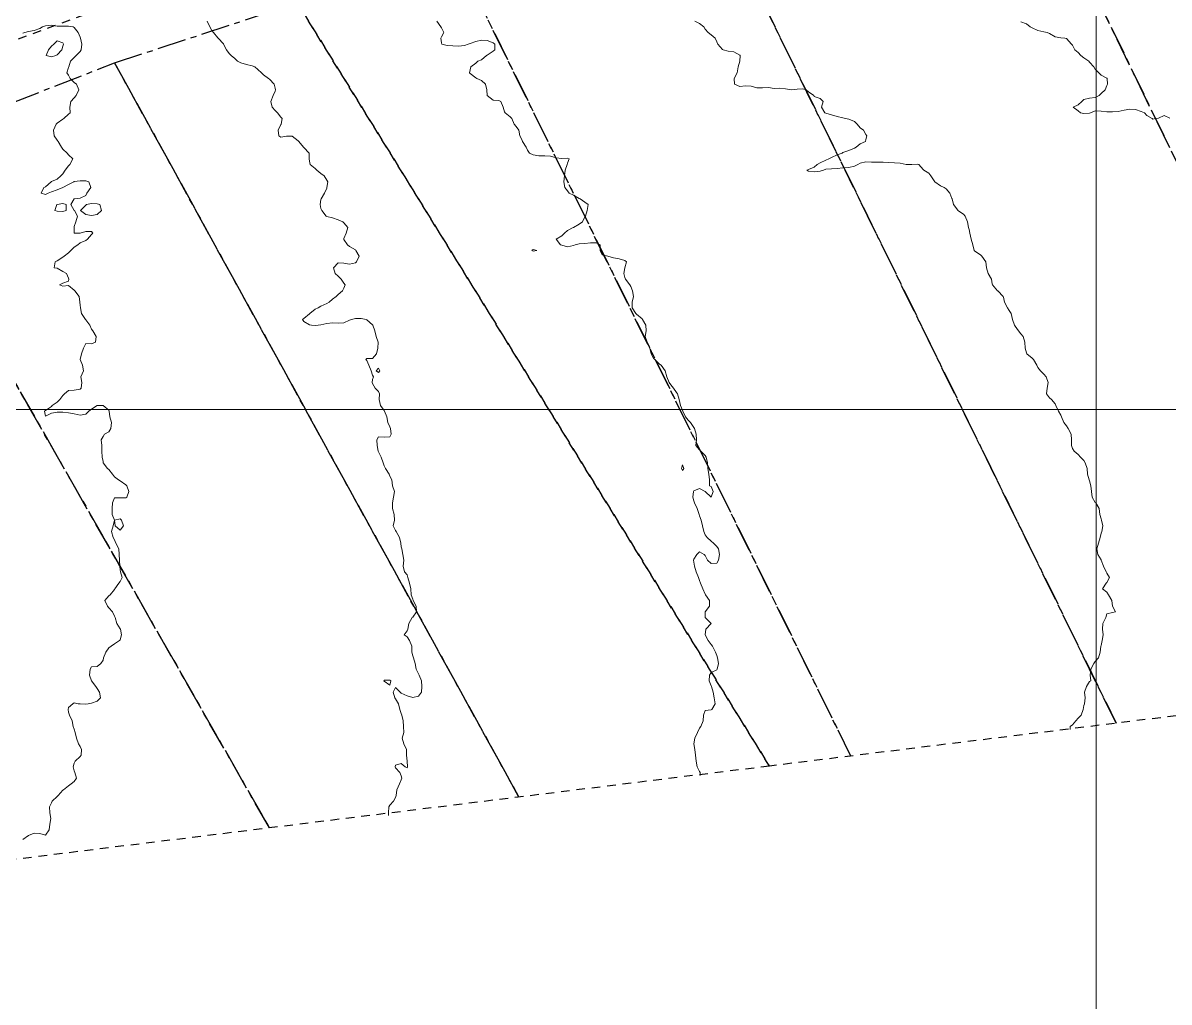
# Model space of a CAD drawing. Header units: centimetres. Extents: x 0 to 642158, y -847 to 649707.
# Drawn here: x 616373.3 to 616473.2, y 619735.7 to 619821.1 of the extents above; entities that cross this region are included whole.
import ezdxf

# ---------------------------------------------------------------- set-up
doc = ezdxf.new("R2010")
doc.units = ezdxf.units.CM
doc.header["$MEASUREMENT"] = 0
doc.linetypes.add('CENTERX2', pattern=[4, 2.5, -0.5, 0.5, -0.5])
doc.linetypes.add('JIS_02_0.7', pattern=[1.35, 0.75, -0.6])
for name, color, linetype, lineweight in [('MEV_grille', 254, 'Continuous', 9), ('WAL_parcellaire agricole', 7, 'JIS_02_0.7', 25), ('WAL_topographie 0.5', 253, 'Continuous', 20)]:
    doc.layers.add(name, color=color, linetype=linetype, lineweight=lineweight)
doc.layers.add('SPW_parcellaire cadastral', color=7, linetype='CENTERX2', lineweight=25, true_color=0xff0542)

# ---------------------------------------------------------------- blocks, each defined once
blk = doc.blocks.new('*U114')
at = {"layer": 'MEV_grille', "transparency": 33554687}
blk.add_lwpolyline([(-1338.461, 0), (1338.461, 0)], dxfattribs=at)
blk = doc.blocks.new('*U115')
at = {"layer": 'MEV_grille', "color": 0, "linetype": 'ByBlock', "lineweight": -2, "transparency": 16777216}
blk.add_blockref('*U114', (0, -2600), dxfattribs=at)
blk = doc.blocks.new('*U112')
at = {"layer": 'MEV_grille', "transparency": 33554687}
blk.add_lwpolyline([(0, 1825.476), (0, -1825.476)], dxfattribs=at)
blk = doc.blocks.new('*U113')
at = {"layer": 'MEV_grille', "color": 0, "linetype": 'ByBlock', "lineweight": -2, "transparency": 16777216}
blk.add_blockref('*U112', (1100, 0), dxfattribs=at)

msp = doc.modelspace()

# ---------------------------------------------------------------- linework, layer by layer
at = {"layer": 'SPW_parcellaire cadastral'}
for points in [[(616495.946, 619763.435), (616459.394, 619838.715), (616488.752, 619842.593), (616525.951, 619767.146)], [(616468.563, 619760.048), (616432.449, 619833.748), (616457.015, 619838.789), (616459.394, 619838.715), (616495.946, 619763.435)], [(616445.429, 619757.187), (616410.858, 619827.333), (616432.449, 619833.748), (616468.563, 619760.048)], [(616416.497, 619753.609), (616381.262, 619817.601), (616410.858, 619827.333), (616445.429, 619757.187)], [(616394.75, 619750.919), (616361.136, 619809.789), (616381.262, 619817.601), (616416.497, 619753.609)], [(616371.254, 619748.014), (616338.874, 619802.542), (616361.136, 619809.789), (616394.75, 619750.919)]]:
    msp.add_lwpolyline(points, dxfattribs=at)
at = {"layer": 'WAL_parcellaire agricole'}
for points in [[(616438.339, 619756.31), (616394.224, 619827.609), (616423.813, 619836.835), (616460.312, 619845.464), (616485.374, 619849.279), (616505.998, 619850.844), (616543.456, 619848.709), (616555.699, 619847.787), (616572.998, 619846.665), (616602.749, 619842.981), (616649.061, 619836.236), (616685.749, 619832.303), (616717.499, 619830.557), (616737.263, 619831.985), (616759.323, 619835.914), (616776.762, 619839.843), (616788.889, 619842.963), (616806.098, 619848.971), (616834.393, 619862.141), (616901.115, 619894.202)], [(617159.761, 619845.532), (616438.339, 619756.31)], [(616328.273, 619742.698), (616274.429, 619762.697), (616275.111, 619765.218), (616271.21, 619772.318), (616275.009, 619774.818), (616284.509, 619780.319), (616315.451, 619798.878), (616323.895, 619803.379), (616342.505, 619808.437), (616394.224, 619827.609), (616438.339, 619756.31), (616328.273, 619742.698)]]:
    msp.add_lwpolyline(points, dxfattribs=at)
at = {"layer": 'WAL_topographie 0.5'}
for points in [[(616373.25, 619820.198), (616373.429, 619820.25), (616373.75, 619820.327), (616374.25, 619820.427), (616374.75, 619820.609), (616374.964, 619820.75), (616375.25, 619820.841), (616375.75, 619820.889), (616376.25, 619820.813), (616376.75, 619820.794), (616377.25, 619820.814), (616377.65, 619820.75), (616377.75, 619820.704), (616378.095, 619820.25), (616378.25, 619819.841), (616378.274, 619819.75), (616378.417, 619819.25), (616378.353, 619818.75), (616378.25, 619818.604), (616377.905, 619818.25), (616377.75, 619818.088), (616377.404, 619817.75), (616377.261, 619817.25), (616377.25, 619817.208), (616377.109, 619816.75), (616377.25, 619816.53), (616377.396, 619816.25), (616377.75, 619815.903), (616377.933, 619815.75), (616378.15, 619815.25), (616377.907, 619814.75), (616377.75, 619814.555), (616377.438, 619814.25), (616377.356, 619813.75), (616377.383, 619813.25), (616377.25, 619813.132), (616376.826, 619812.75), (616376.75, 619812.706), (616376.25, 619812.342), (616376.161, 619812.25), (616375.94, 619811.75), (616376.006, 619811.25), (616376.25, 619810.875), (616376.345, 619810.75), (616376.621, 619810.25), (616376.75, 619810.076), (616377.118, 619809.75), (616377.25, 619809.589), (616377.625, 619809.25), (616377.368, 619808.75), (616377.25, 619808.642), (616376.954, 619808.25), (616376.75, 619807.927), (616376.578, 619807.75), (616376.25, 619807.458), (616375.75, 619807.259), (616375.736, 619807.25), (616375.25, 619806.813), (616375.094, 619806.75), (616374.85, 619806.25), (616375.25, 619806.145), (616375.472, 619806.25), (616375.75, 619806.369), (616376.25, 619806.554), (616376.75, 619806.75), (616376.75, 619806.75), (616377.25, 619807.014), (616377.697, 619807.25), (616377.75, 619807.267), (616378.25, 619807.336), (616378.75, 619807.319), (616379, 619807.25), (616379.179, 619806.75), (616378.85, 619806.25), (616378.75, 619806.055), (616378.25, 619805.813), (616377.75, 619805.75), (616377.75, 619805.75), (616377.438, 619805.25), (616377.75, 619804.75), (616377.751, 619804.75), (616378.019, 619804.25), (616377.883, 619803.75), (616377.75, 619803.35), (616377.727, 619803.25), (616377.75, 619802.75), (616378.25, 619802.772), (616378.75, 619802.9), (616379.25, 619802.917), (616379.355, 619802.75), (616379.25, 619802.659), (616378.904, 619802.25), (616378.75, 619802.121), (616378.25, 619801.917), (616378.05, 619801.75), (616377.75, 619801.543), (616377.435, 619801.25), (616377.25, 619801.05), (616376.855, 619800.75), (616376.75, 619800.663), (616376.25, 619800.353), (616376.075, 619800.25), (616376, 619799.75), (616376.25, 619799.704), (616376.75, 619799.424), (616377.058, 619799.25), (616377.25, 619798.833), (616377.268, 619798.75), (616377.25, 619798.583), (616376.75, 619798.417), (616376.464, 619798.25), (616376.75, 619798.132), (616377.25, 619798.191), (616377.75, 619797.788), (616377.792, 619797.75), (616378.176, 619797.25), (616378.215, 619796.75), (616378.25, 619796.5), (616378.294, 619796.25), (616378.388, 619795.75), (616378.721, 619795.25), (616378.75, 619795.214), (616379.092, 619794.75), (616379.25, 619794.397), (616379.35, 619794.25), (616379.656, 619793.75), (616379.583, 619793.25), (616379.25, 619793.13), (616378.75, 619793.139), (616378.556, 619792.75), (616378.383, 619792.25), (616378.25, 619791.75), (616378.45, 619791.25), (616378.538, 619790.75), (616378.331, 619790.25), (616378.41, 619789.75), (616378.359, 619789.25), (616378.25, 619789.176), (616377.75, 619789.088), (616377.25, 619789.046), (616376.899, 619788.75), (616376.75, 619788.622), (616376.492, 619788.25), (616376.25, 619788.039), (616375.823, 619787.75), (616375.75, 619787.65), (616375.25, 619787.295), (616375.155, 619787.25), (616375.25, 619786.812), (616375.75, 619787.061), (616376.25, 619787.173), (616376.75, 619787.173), (616377.25, 619787.091), (616377.75, 619787.023), (616378.25, 619786.912), (616378.75, 619786.995), (616379.023, 619787.25), (616379.25, 619787.422), (616379.737, 619787.75), (616379.75, 619787.755), (616380.25, 619787.75), (616380.25, 619787.75), (616380.75, 619787.333), (616380.773, 619787.25), (616380.858, 619786.75), (616380.983, 619786.25), (616380.93, 619785.75), (616380.75, 619785.45), (616380.375, 619785.25), (616380.25, 619785.05), (616380.083, 619784.75), (616380.155, 619784.25), (616380.157, 619783.75), (616380.17, 619783.25), (616380.25, 619782.85), (616380.276, 619782.75), (616380.632, 619782.25), (616380.75, 619782.163), (616381.089, 619781.75), (616381.25, 619781.513), (616381.607, 619781.25), (616381.75, 619781.167), (616382.25, 619780.827), (616382.317, 619780.75), (616382.5, 619780.25), (616382.313, 619779.75), (616382.25, 619779.694), (616381.75, 619779.694), (616381.25, 619779.688), (616381.075, 619779.25), (616381.059, 619778.75), (616381.041, 619778.25), (616381.25, 619777.75), (616381.75, 619777.875), (616381.861, 619777.75), (616382.05, 619777.25), (616381.75, 619776.875), (616381.321, 619777.25), (616381.25, 619777.749), (616381.125, 619777.25), (616380.977, 619776.75), (616381.125, 619776.25), (616381.25, 619776.023), (616381.375, 619775.75), (616381.619, 619775.25), (616381.663, 619774.75), (616381.687, 619774.25), (616381.71, 619773.75), (616381.75, 619773.417), (616381.775, 619773.25), (616381.925, 619772.75), (616381.75, 619772.4), (616381.643, 619772.25), (616381.281, 619771.75), (616381.25, 619771.704), (616380.865, 619771.25), (616380.75, 619771.156), (616380.408, 619770.75), (616380.633, 619770.25), (616380.75, 619770.104), (616381.09, 619769.75), (616381.25, 619769.387), (616381.298, 619769.25), (616381.464, 619768.75), (616381.75, 619768.279), (616381.769, 619768.25), (616381.857, 619767.75), (616381.75, 619767.322), (616381.688, 619767.25), (616381.25, 619766.981), (616380.95, 619766.75), (616380.75, 619766.625), (616380.51, 619766.25), (616380.304, 619765.75), (616380.25, 619765.55), (616380.062, 619765.25), (616379.75, 619764.987), (616379.25, 619764.959), (616379.131, 619764.75), (616379.071, 619764.25), (616379.25, 619763.75), (616379.25, 619763.75), (616379.617, 619763.25), (616379.75, 619763.062), (616379.946, 619762.75), (616380.021, 619762.25), (616379.75, 619761.962), (616379.25, 619761.798), (616378.95, 619761.75), (616378.75, 619761.706), (616378.25, 619761.729), (616378.083, 619761.75), (616377.75, 619761.813), (616377.625, 619761.75), (616377.25, 619761.417), (616377.208, 619761.25), (616377.25, 619761), (616377.322, 619760.75), (616377.556, 619760.25), (616377.662, 619759.75), (616377.75, 619759.536), (616377.813, 619759.25), (616377.934, 619758.75), (616378.112, 619758.25), (616378.25, 619758.015), (616378.375, 619757.75), (616378.337, 619757.25), (616378.25, 619757.15), (616377.829, 619756.75), (616377.75, 619756.562), (616377.646, 619756.25), (616377.75, 619755.893), (616377.787, 619755.75), (616377.932, 619755.25), (616377.75, 619754.964), (616377.477, 619754.75), (616377.25, 619754.583), (616376.796, 619754.25), (616376.75, 619754.219), (616376.333, 619753.75), (616376.25, 619753.671), (616375.829, 619753.25), (616375.75, 619753.1), (616375.591, 619752.75), (616375.625, 619752.25), (616375.692, 619751.75), (616375.607, 619751.25), (616375.546, 619750.75), (616375.25, 619750.286), (616374.75, 619750.424), (616374.25, 619750.472), (616373.75, 619750.25), (616373.75, 619750.25), (616373.25, 619749.917)], [(616389.335, 619821.25), (616389.564, 619820.75), (616389.75, 619820.433), (616389.867, 619820.25), (616390.25, 619819.788), (616390.291, 619819.75), (616390.75, 619819.264), (616390.761, 619819.25), (616391.026, 619818.75), (616391.25, 619818.41), (616391.417, 619818.25), (616391.75, 619817.992), (616391.964, 619817.75), (616392.25, 619817.603), (616392.75, 619817.471), (616393.25, 619817.349), (616393.474, 619817.25), (616393.75, 619817.036), (616394.061, 619816.75), (616394.25, 619816.561), (616394.662, 619816.25), (616394.75, 619816.183), (616395.156, 619815.75), (616395.25, 619815.404), (616395.294, 619815.25), (616395.25, 619815.132), (616395.079, 619814.75), (616394.869, 619814.25), (616394.993, 619813.75), (616395.25, 619813.444), (616395.464, 619813.25), (616395.75, 619812.887), (616395.87, 619812.75), (616395.778, 619812.25), (616395.75, 619812.222), (616395.514, 619811.75), (616395.577, 619811.25), (616395.75, 619811.143), (616396.25, 619811.224), (616396.75, 619811.221), (616397.25, 619810.809), (616397.309, 619810.75), (616397.722, 619810.25), (616397.75, 619810.227), (616398.227, 619809.75), (616398.222, 619809.25), (616398.25, 619809.05), (616398.31, 619808.75), (616398.75, 619808.395), (616398.891, 619808.25), (616399.25, 619807.963), (616399.516, 619807.75), (616399.75, 619807.393), (616399.836, 619807.25), (616399.774, 619806.75), (616399.75, 619806.687), (616399.561, 619806.25), (616399.269, 619805.75), (616399.25, 619805.694), (616399.181, 619805.25), (616399.25, 619804.917), (616399.321, 619804.75), (616399.702, 619804.25), (616399.75, 619804.221), (616400.25, 619804.109), (616400.75, 619803.927), (616401.155, 619803.75), (616401.25, 619803.67), (616401.589, 619803.25), (616401.446, 619802.75), (616401.25, 619802.292), (616401.229, 619802.25), (616401.25, 619802.224), (616401.55, 619801.75), (616401.75, 619801.61), (616402.25, 619801.298), (616402.29, 619801.25), (616402.591, 619800.75), (616402.343, 619800.25), (616402.25, 619800.179), (616401.75, 619800.069), (616401.25, 619800.139), (616400.75, 619800.167), (616400.35, 619799.75), (616400.5, 619799.25), (616400.75, 619799.023), (616401.015, 619798.75), (616401.25, 619798.402), (616401.367, 619798.25), (616401.25, 619797.981), (616401.135, 619797.75), (616400.75, 619797.428), (616400.578, 619797.25), (616400.25, 619797.017), (616399.957, 619796.75), (616399.75, 619796.641), (616399.25, 619796.386), (616398.992, 619796.25), (616398.75, 619796.129), (616398.28, 619795.75), (616398.25, 619795.719), (616397.75, 619795.321), (616397.639, 619795.25), (616397.75, 619795.059), (616398.25, 619794.781), (616398.438, 619794.75), (616398.75, 619794.722), (616399, 619794.75), (616399.25, 619794.779), (616399.75, 619794.9), (616400.25, 619794.935), (616400.75, 619794.908), (616401.25, 619794.946), (616401.75, 619795.181), (616401.902, 619795.25), (616402.25, 619795.321), (616402.75, 619795.333), (616403.183, 619795.25), (616403.25, 619795.21), (616403.75, 619794.774), (616403.775, 619794.75), (616403.95, 619794.25), (616404.068, 619793.75), (616404.225, 619793.25), (616404.204, 619792.75), (616404.083, 619792.25), (616403.75, 619791.85), (616403.25, 619791.834), (616403.15, 619791.75), (616403.25, 619791.65), (616403.432, 619791.25), (616403.613, 619790.75), (616403.75, 619790.375), (616403.834, 619790.25), (616403.75, 619790), (616403.717, 619789.75), (616403.75, 619789.65), (616403.972, 619789.25), (616404.25, 619788.972), (616404.345, 619788.75), (616404.319, 619788.25), (616404.426, 619787.75), (616404.75, 619787.306), (616404.796, 619787.25), (616404.994, 619786.75), (616405.079, 619786.25), (616405.25, 619785.889), (616405.318, 619785.75), (616405.38, 619785.25), (616405.25, 619785.017), (616404.75, 619784.967), (616404.25, 619785), (616404.13, 619784.75), (616404.134, 619784.25), (616404.226, 619783.75), (616404.25, 619783.691), (616404.509, 619783.25), (616404.679, 619782.75), (616404.75, 619782.481), (616404.87, 619782.25), (616405.189, 619781.75), (616405.25, 619781.583), (616405.44, 619781.25), (616405.481, 619780.75), (616405.65, 619780.25), (616405.574, 619779.75), (616405.474, 619779.25), (616405.477, 619778.75), (616405.625, 619778.25), (616405.65, 619777.75), (616405.554, 619777.25), (616405.75, 619776.841), (616405.813, 619776.75), (616406.083, 619776.25), (616406.206, 619775.75), (616406.25, 619775.417), (616406.286, 619775.25), (616406.393, 619774.75), (616406.478, 619774.25), (616406.417, 619773.75), (616406.519, 619773.25), (616406.75, 619772.978), (616406.831, 619772.75), (616406.962, 619772.25), (616407.079, 619771.75), (616407.125, 619771.25), (616407.25, 619770.85), (616407.277, 619770.75), (616407.556, 619770.25), (616407.59, 619769.75), (616407.25, 619769.278), (616407.194, 619769.25), (616406.917, 619768.75), (616406.833, 619768.25), (616406.75, 619768.107), (616406.5, 619767.75), (616406.75, 619767.583), (616406.977, 619767.25), (616407.162, 619766.75), (616407.169, 619766.25), (616407.25, 619765.932), (616407.311, 619765.75), (616407.456, 619765.25), (616407.538, 619764.75), (616407.75, 619764.364), (616407.818, 619764.25), (616408, 619763.75), (616408.036, 619763.25), (616408.016, 619762.75), (616407.75, 619762.417), (616407.25, 619762.278), (616406.75, 619762.424), (616406.25, 619762.673), (616406.167, 619762.75), (616405.75, 619763.167), (616405.533, 619762.75), (616405.698, 619762.25), (616405.75, 619762.185), (616406.013, 619761.75), (616406.115, 619761.25), (616406.25, 619760.882), (616406.303, 619760.75), (616406.405, 619760.25), (616406.432, 619759.75), (616406.459, 619759.25), (616406.333, 619758.75), (616406.482, 619758.25), (616406.696, 619757.75), (616406.694, 619757.25), (616406.75, 619756.75), (616406.75, 619756.75), (616406.803, 619756.25), (616406.75, 619756.167), (616406.583, 619756.25), (616406.25, 619756.536), (616405.75, 619756.393), (616405.725, 619756.25), (616405.75, 619756.159), (616406.125, 619755.75), (616406.25, 619755.45), (616406.292, 619755.25), (616406.25, 619755.125), (616406.083, 619754.75), (616405.855, 619754.25), (616405.809, 619753.75), (616405.75, 619753.583), (616405.583, 619753.25), (616405.25, 619752.917), (616405.173, 619752.75), (616405.129, 619752.25), (616405.129, 619752)], [(616409.348, 619821.25), (616409.694, 619820.75), (616409.75, 619820.65), (616409.964, 619820.25), (616409.75, 619819.875), (616409.696, 619819.75), (616409.75, 619819.35), (616409.779, 619819.25), (616410.25, 619819.117), (616410.75, 619819.083), (616411.25, 619819.077), (616411.75, 619819.127), (616412.09, 619819.25), (616412.25, 619819.298), (616412.75, 619819.469), (616413.25, 619819.577), (616413.75, 619819.565), (616414.25, 619819.354), (616414.399, 619819.25), (616414.417, 619818.75), (616414.25, 619818.627), (616413.75, 619818.284), (616413.685, 619818.25), (616413.25, 619817.885), (616412.917, 619817.75), (616412.75, 619817.594), (616412.327, 619817.25), (616412.25, 619817), (616412.21, 619816.75), (616412.25, 619816.687), (616412.75, 619816.303), (616412.833, 619816.25), (616413.25, 619816.078), (616413.589, 619815.75), (616413.708, 619815.25), (616413.75, 619814.75), (616413.75, 619814.75), (616414.25, 619814.367), (616414.75, 619814.327), (616414.917, 619814.25), (616415.125, 619813.75), (616415.25, 619813.35), (616415.292, 619813.25), (616415.75, 619812.906), (616415.882, 619812.75), (616416.083, 619812.25), (616416.25, 619812.05), (616416.487, 619811.75), (616416.593, 619811.25), (616416.75, 619810.926), (616416.825, 619810.75), (616417.138, 619810.25), (616417.25, 619810), (616417.43, 619809.75), (616417.75, 619809.605), (616418.25, 619809.496), (616418.75, 619809.504), (616419.25, 619809.477), (616419.75, 619809.325), (616420.25, 619809.26), (616420.75, 619809.291), (616420.887, 619809.25), (616420.75, 619808.875), (616420.714, 619808.75), (616420.55, 619808.25), (616420.472, 619807.75), (616420.422, 619807.25), (616420.5, 619806.75), (616420.75, 619806.442), (616420.897, 619806.25), (616421.25, 619806.079), (616421.75, 619805.789), (616421.837, 619805.75), (616422.25, 619805.479), (616422.546, 619805.25), (616422.446, 619804.75), (616422.298, 619804.25), (616422.25, 619804.194), (616422.055, 619803.75), (616421.75, 619803.552), (616421.25, 619803.26), (616421.235, 619803.25), (616420.75, 619803.004), (616420.488, 619802.75), (616420.25, 619802.532), (616419.762, 619802.25), (616420.133, 619801.75), (616420.25, 619801.72), (616420.75, 619801.583), (616421.25, 619801.682), (616421.422, 619801.75), (616421.75, 619801.84), (616422.25, 619801.86), (616422.75, 619801.913), (616423.25, 619801.93), (616423.583, 619801.75), (616423.59, 619801.25), (616423.75, 619800.886), (616424.25, 619800.75), (616424.25, 619800.75), (616424.75, 619800.607), (616425.25, 619800.536), (616425.75, 619800.383), (616425.868, 619800.25), (616425.75, 619799.75), (616425.75, 619799.75), (616425.654, 619799.25), (616425.75, 619798.893), (616425.809, 619798.75), (616426.173, 619798.25), (616426.25, 619798.125), (616426.393, 619797.75), (616426.49, 619797.25), (616426.379, 619796.75), (616426.364, 619796.25), (616426.691, 619795.75), (616426.75, 619795.693), (616427.25, 619795.286), (616427.287, 619795.25), (616427.571, 619794.75), (616427.583, 619794.25), (616427.5, 619793.75), (616427.683, 619793.25), (616427.75, 619793.096), (616427.911, 619792.75), (616428.036, 619792.25), (616428.25, 619791.875), (616428.361, 619791.75), (616428.75, 619791.338), (616428.9, 619791.25), (616429.25, 619790.75), (616429.25, 619790.75), (616429.393, 619790.25), (616429.594, 619789.75), (616429.75, 619789.542), (616429.991, 619789.25), (616430.25, 619788.875), (616430.318, 619788.75), (616430.461, 619788.25), (616430.583, 619787.75), (616430.75, 619787.344), (616430.783, 619787.25), (616431.019, 619786.75), (616431.25, 619786.46), (616431.467, 619786.25), (616431.75, 619785.825), (616431.797, 619785.75), (616431.956, 619785.25), (616431.983, 619784.75), (616431.925, 619784.25), (616432.25, 619783.889), (616432.369, 619783.75), (616432.75, 619783.369), (616432.839, 619783.25), (616432.953, 619782.75), (616432.974, 619782.25), (616433.05, 619781.75), (616433.125, 619781.25), (616433.125, 619780.75), (616433.25, 619780.679), (616433.45, 619780.25), (616433.25, 619779.75), (616433.25, 619779.75), (616433.25, 619779.75), (616432.75, 619780.25), (616432.75, 619780.25), (616432.25, 619780.515), (616431.75, 619780.309), (616431.724, 619780.25), (616431.675, 619779.75), (616431.75, 619779.429), (616431.814, 619779.25), (616432.047, 619778.75), (616432.219, 619778.25), (616432.25, 619778.132), (616432.383, 619777.75), (616432.495, 619777.25), (616432.625, 619776.75), (616432.75, 619776.472), (616432.924, 619776.25), (616433.25, 619775.924), (616433.472, 619775.75), (616433.75, 619775.456), (616433.909, 619775.25), (616434, 619774.75), (616433.888, 619774.25), (616433.75, 619774), (616433.25, 619773.97), (616432.946, 619774.25), (616432.75, 619774.659), (616432.65, 619774.75), (616432.25, 619774.972), (616432, 619774.75), (616431.75, 619774.35), (616431.721, 619774.25), (616431.75, 619774.083), (616431.815, 619773.75), (616431.953, 619773.25), (616432.15, 619772.75), (616432.25, 619772.5), (616432.34, 619772.25), (616432.531, 619771.75), (616432.75, 619771.283), (616432.775, 619771.25), (616433.125, 619770.75), (616433.107, 619770.25), (616432.75, 619769.75), (616432.75, 619769.25), (616433.25, 619768.75), (616433.25, 619768.75), (616433.25, 619768.75), (616432.8, 619768.25), (616432.75, 619767.75), (616433.015, 619767.25), (616433.25, 619766.917), (616433.383, 619766.75), (616433.645, 619766.25), (616433.75, 619765.964), (616433.802, 619765.75), (616433.9, 619765.25), (616433.788, 619764.75), (616433.75, 619764.708), (616433.25, 619764.475), (616433.105, 619764.25), (616433.102, 619763.75), (616433.25, 619763.317), (616433.281, 619763.25), (616433.434, 619762.75), (616433.538, 619762.25), (616433.625, 619761.75), (616433.321, 619761.25), (616433.25, 619761.212), (616432.75, 619761.15), (616432.59, 619760.75), (616432.559, 619760.25), (616432.35, 619759.75), (616432.25, 619759.607), (616432.071, 619759.25), (616431.843, 619758.75), (616431.75, 619758.25), (616431.836, 619757.75), (616431.899, 619757.25), (616431.958, 619756.75), (616432.05, 619756.25), (616432.25, 619755.85), (616432.3, 619755.75), (616432.3, 619755.5)], [(616431.833, 619821.25), (616432.25, 619821.036), (616432.62, 619820.75), (616432.75, 619820.544), (616433, 619820.25), (616433.25, 619820.042), (616433.6, 619819.75), (616433.75, 619819.45), (616433.837, 619819.25), (616434.25, 619818.775), (616434.295, 619818.75), (616434.75, 619818.615), (616435.25, 619818.574), (616435.75, 619818.286), (616435.794, 619818.25), (616435.75, 619817.75), (616435.75, 619817.75), (616435.622, 619817.25), (616435.531, 619816.75), (616435.275, 619816.25), (616435.288, 619815.75), (616435.75, 619815.55), (616436.25, 619815.609), (616436.75, 619815.567), (616437.25, 619815.417), (616437.75, 619815.427), (616438.25, 619815.446), (616438.75, 619815.382), (616439.25, 619815.388), (616439.75, 619815.358), (616440.25, 619815.26), (616440.75, 619815.317), (616441.25, 619815.356), (616441.539, 619815.25), (616441.75, 619815.096), (616442.2, 619814.75), (616442.25, 619814.687), (616442.75, 619814.515), (616443.031, 619814.25), (616442.875, 619813.75), (616443.167, 619813.25), (616443.25, 619813.226), (616443.75, 619813.076), (616444.25, 619812.926), (616444.75, 619812.802), (616444.964, 619812.75), (616445.25, 619812.687), (616445.75, 619812.49), (616445.981, 619812.25), (616446.25, 619811.932), (616446.536, 619811.75), (616446.75, 619811.375), (616446.833, 619811.25), (616446.75, 619810.917), (616446.724, 619810.75), (616446.25, 619810.554), (616445.891, 619810.25), (616445.75, 619810.186), (616445.25, 619809.979), (616444.75, 619809.781), (616444.683, 619809.75), (616444.25, 619809.597), (616443.75, 619809.358), (616443.531, 619809.25), (616443.25, 619809.118), (616442.75, 619808.897), (616442.516, 619808.75), (616442.25, 619808.51), (616441.75, 619808.321), (616441.589, 619808.25), (616441.75, 619808.174), (616442.25, 619808.098), (616442.75, 619808.178), (616443.054, 619808.25), (616443.25, 619808.34), (616443.75, 619808.378), (616444.25, 619808.399), (616444.75, 619808.455), (616445.25, 619808.493), (616445.75, 619808.608), (616446.052, 619808.75), (616446.25, 619808.856), (616446.75, 619808.967), (616447.25, 619808.947), (616447.75, 619808.941), (616448.25, 619808.946), (616448.75, 619808.925), (616449.25, 619808.901), (616449.75, 619808.85), (616450.25, 619808.758), (616450.75, 619808.75), (616451.25, 619808.77), (616451.361, 619808.75), (616451.75, 619808.313), (616451.8, 619808.25), (616452.25, 619808), (616452.4, 619807.75), (616452.75, 619807.25), (616452.75, 619807.25), (616453.25, 619806.882), (616453.562, 619806.75), (616453.75, 619806.63), (616454.056, 619806.25), (616454.25, 619805.788), (616454.268, 619805.75), (616454.393, 619805.25), (616454.75, 619804.781), (616454.778, 619804.75), (616455.25, 619804.41), (616455.404, 619804.25), (616455.615, 619803.75), (616455.708, 619803.25), (616455.75, 619803.083), (616455.799, 619802.75), (616455.937, 619802.25), (616456.062, 619801.75), (616456.183, 619801.25), (616456.25, 619801.206), (616456.75, 619800.882), (616456.854, 619800.75), (616457.205, 619800.25), (616457.25, 619799.75), (616457.25, 619799.75), (616457.408, 619799.25), (616457.685, 619798.75), (616457.75, 619798.35), (616457.781, 619798.25), (616458.212, 619797.75), (616458.25, 619797.722), (616458.722, 619797.25), (616458.75, 619797.179), (616458.838, 619796.75), (616459.083, 619796.25), (616459.25, 619796.013), (616459.411, 619795.75), (616459.529, 619795.25), (616459.7, 619794.75), (616459.75, 619794.662), (616460.042, 619794.25), (616460.25, 619794), (616460.467, 619793.75), (616460.607, 619793.25), (616460.63, 619792.75), (616460.75, 619792.321), (616460.776, 619792.25), (616461.25, 619791.875), (616461.354, 619791.75), (616461.639, 619791.25), (616461.75, 619791.06), (616461.974, 619790.75), (616462.25, 619790.464), (616462.45, 619790.25), (616462.642, 619789.75), (616462.544, 619789.25), (616462.5, 619788.75), (616462.75, 619788.4), (616462.917, 619788.25), (616463.25, 619787.875), (616463.321, 619787.75), (616463.54, 619787.25), (616463.75, 619786.887), (616463.808, 619786.75), (616464, 619786.25), (616464.25, 619785.97), (616464.395, 619785.75), (616464.645, 619785.25), (616464.659, 619784.75), (616464.679, 619784.25), (616464.75, 619784), (616464.893, 619783.75), (616465.25, 619783.472), (616465.45, 619783.25), (616465.75, 619782.934), (616465.856, 619782.75), (616466.033, 619782.25), (616466.075, 619781.75), (616466.219, 619781.25), (616466.25, 619781.187), (616466.363, 619780.75), (616466.41, 619780.25), (616466.469, 619779.75), (616466.75, 619779.3), (616466.783, 619779.25), (616467.072, 619778.75), (616467.139, 619778.25), (616467.25, 619777.85), (616467.276, 619777.75), (616467.393, 619777.25), (616467.317, 619776.75), (616467.25, 619776.607), (616467.161, 619776.25), (616467.033, 619775.75), (616466.88, 619775.25), (616466.982, 619774.75), (616467.25, 619774.281), (616467.27, 619774.25), (616467.467, 619773.75), (616467.687, 619773.25), (616467.75, 619773.125), (616467.981, 619772.75), (616467.75, 619772.321), (616467.705, 619772.25), (616467.361, 619771.75), (616467.75, 619771.481), (616467.908, 619771.25), (616468.183, 619770.75), (616468.25, 619770.25), (616468.25, 619770.25), (616468.5, 619769.75), (616468.25, 619769.7), (616467.75, 619769.583), (616467.663, 619769.25), (616467.409, 619768.75), (616467.369, 619768.25), (616467.422, 619767.75), (616467.336, 619767.25), (616467.25, 619766.834), (616467.233, 619766.75), (616467.185, 619766.25), (616467.036, 619765.75), (616466.75, 619765.417), (616466.632, 619765.25), (616466.368, 619764.75), (616466.286, 619764.25), (616466.35, 619763.75), (616466.25, 619763.679), (616465.977, 619763.25), (616465.813, 619762.75), (616465.85, 619762.25), (616465.796, 619761.75), (616465.75, 619761.583), (616465.687, 619761.25), (616465.523, 619760.75), (616465.25, 619760.5), (616465.05, 619760.25), (616464.75, 619759.904), (616464.568, 619759.75), (616464.568, 619759.5)], [(616460.25, 619821.191), (616460.75, 619821.009), (616461.076, 619820.75), (616461.25, 619820.65), (616461.75, 619820.428), (616462.25, 619820.324), (616462.544, 619820.25), (616462.75, 619820.158), (616463.25, 619819.889), (616463.75, 619819.778), (616464.083, 619819.75), (616464.25, 619819.727), (616464.67, 619819.25), (616464.75, 619819.145), (616464.97, 619818.75), (616465.25, 619818.512), (616465.483, 619818.25), (616465.75, 619818.043), (616466.175, 619817.75), (616466.25, 619817.671), (616466.614, 619817.25), (616466.75, 619817.062), (616467.062, 619816.75), (616467.25, 619816.543), (616467.75, 619816.27), (616467.772, 619816.25), (616467.798, 619815.75), (616467.75, 619815.635), (616467.599, 619815.25), (616467.25, 619814.939), (616467.083, 619814.75), (616466.75, 619814.583), (616466.25, 619814.533), (616465.75, 619814.41), (616465.581, 619814.25), (616465.25, 619813.951), (616464.816, 619813.75), (616465.25, 619813.413), (616465.455, 619813.25), (616465.75, 619813.181), (616466.25, 619813.224), (616466.33, 619813.25), (616466.75, 619813.415), (616467.25, 619813.383), (616467.75, 619813.327), (616468.25, 619813.325), (616468.75, 619813.373), (616469.25, 619813.496), (616469.75, 619813.575), (616470.25, 619813.541), (616470.75, 619813.382), (616471.05, 619813.25), (616471.25, 619813.021), (616471.702, 619812.75), (616471.75, 619812.691), (616472, 619812.75), (616472.25, 619812.8), (616472.75, 619813.023), (616473.25, 619812.774)], [(616375.75, 619818.129), (616376.139, 619818.25), (616376.25, 619818.307), (616376.658, 619818.75), (616376.75, 619819.068), (616376.811, 619819.25), (616376.75, 619819.341), (616376.25, 619819.513), (616375.974, 619819.25), (616375.75, 619819.048), (616375.484, 619818.75), (616375.283, 619818.25), (616375.75, 619818.129)], [(616380.117, 619804.75), (616379.75, 619804.395), (616379.25, 619804.31), (616378.75, 619804.397), (616378.288, 619804.75), (616378.75, 619805.212), (616378.813, 619805.25), (616379.25, 619805.363), (616379.75, 619805.329), (616379.964, 619805.25), (616380.117, 619804.75)], [(616376.75, 619804.642), (616377.036, 619804.75), (616377.036, 619805.25), (616376.75, 619805.35), (616376.25, 619805.271), (616376.217, 619805.25), (616376.062, 619804.75), (616376.25, 619804.68), (616376.75, 619804.642)], [(616417.75, 619801.192), (616418.058, 619801.25), (616417.75, 619801.337), (616417.629, 619801.25), (616417.75, 619801.192)], [(616404.393, 619790.75), (616404.25, 619790.607), (616404.05, 619790.75), (616404.25, 619791), (616404.393, 619790.75)], [(616430.75, 619782.068), (616430.875, 619782.25), (616430.75, 619782.583), (616430.681, 619782.25), (616430.75, 619782.068)], [(616405.25, 619763.375), (616405.325, 619763.75), (616405.25, 619763.813), (616404.75, 619763.809), (616404.721, 619763.75), (616404.75, 619763.712), (616405.25, 619763.375)]]:
    msp.add_lwpolyline(points, dxfattribs=at)

# ---------------------------------------------------------------- block references
at = {"layer": 'MEV_grille', "transparency": 33554687}
for name, p in [('*U113', (615366.814, 620593.644)), ('*U115', (616669.481, 622387.381))]:
    msp.add_blockref(name, p, dxfattribs=at)

doc.saveas('drawing.dxf')
